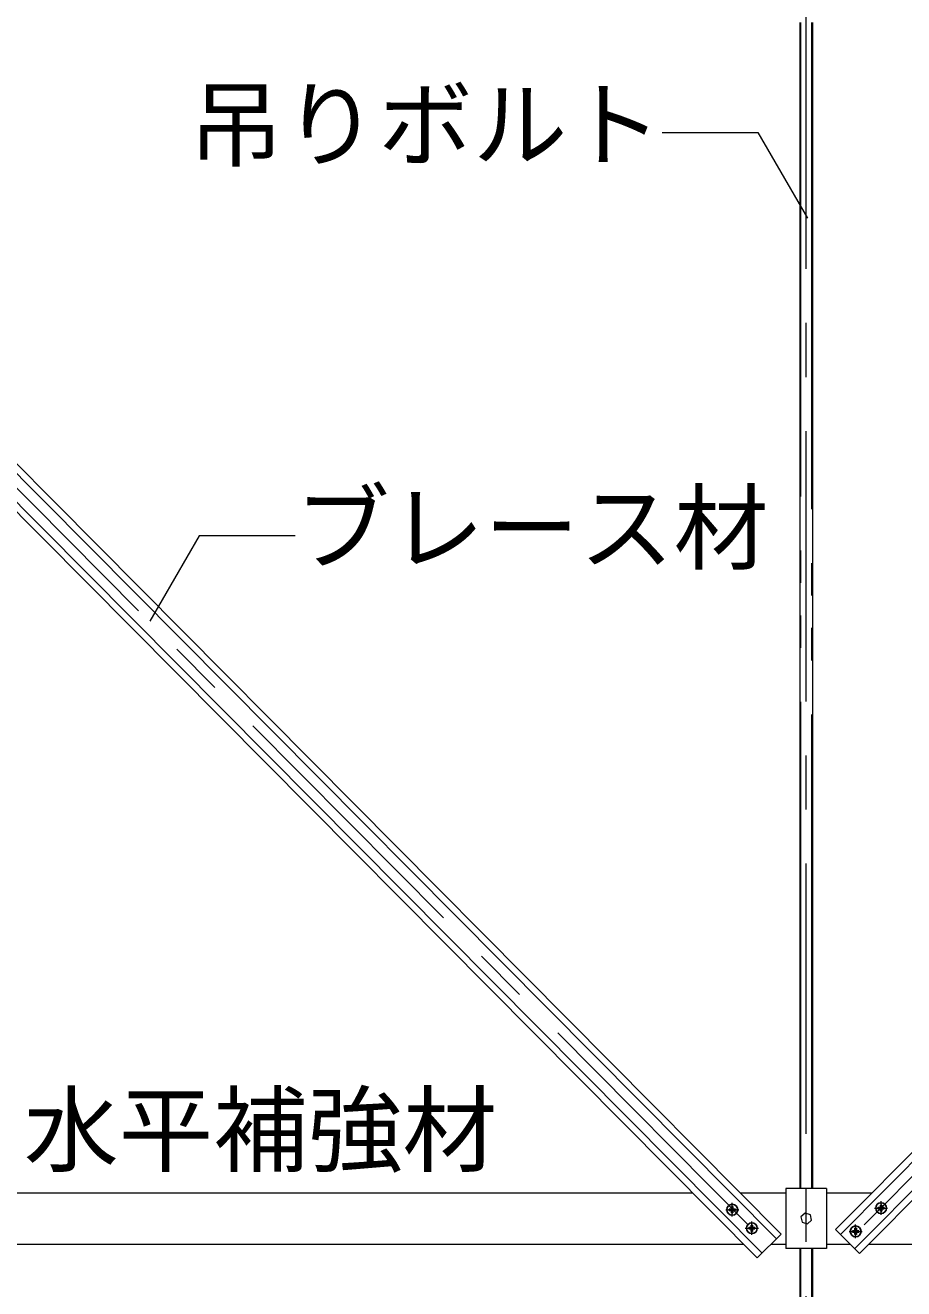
# Model space of a CAD drawing. Units: millimetres, scale not verified. Extents: x -7800 to 7800, y -5387 to 5300.
# Drawn here: x -3826 to -3176, y -3341 to -2407 of the extents above; entities that cross this region are included whole.
import ezdxf
from ezdxf.enums import TextEntityAlignment as Align

# ---------------------------------------------------------------- set-up
doc = ezdxf.new("R2010")
doc.units = ezdxf.units.MM
doc.header["$LTSCALE"] = 40
doc.linetypes.add('CHAIN1', pattern=[8, 5, -1, 1, -1])
doc.linetypes.add('DOUBLE_CHAIN2', pattern=[12.8, 9, -1, 0.6, -0.6, 0.6, -1])
for name, color, linetype, lineweight in [('7-0_中心線', 4, 'CHAIN1', 9), ('7-1_吊り材', 7, 'Continuous', 18), ('7-4_ブレース・補強材', 4, 'Continuous', 9), ('7-6_文字', 7, 'Continuous', 18), ('7-B_補強金具・金具・その他', 3, 'Continuous', 18), ('7-C_ビス・アンカーボルト・強調図形', 2, 'Continuous', 25)]:
    doc.layers.add(name, color=color, linetype=linetype, lineweight=lineweight)
doc.styles.add('ＭＳ ゴシック', font='')
doc.styles.get('ＭＳ ゴシック').set_extended_font_data('MS Gothic')

msp = doc.modelspace()

# ---------------------------------------------------------------- linework, layer by layer
at = {"layer": '7-0_中心線'}
for p, q in [((-3248.34, -4186.86), (-3248.34, -2337.7)), ((-4108.26, -2470.68), (-3269.47, -3316.17)), ((-2388.51, -2470.75), (-3228.82, -3317.67)), ((-3303.07, -3287.97), (-3303.07, -3277.96)), ((-3193.03, -3286.79), (-3193.03, -3276.79)), ((-3307.91, -3283), (-3298.22, -3283)), ((-3197.88, -3281.83), (-3188.18, -3281.83)), ((-3293.43, -3296.71), (-3283.73, -3296.71)), ((-3288.58, -3301.67), (-3288.58, -3291.67)), ((-3216.68, -3299.06), (-3206.98, -3299.06)), ((-3211.83, -3304.02), (-3211.83, -3294.02))]:
    msp.add_line(p, q, dxfattribs=at)
at = {"layer": '7-1_吊り材'}
for p, q in [((-3252.84, -3267.2), (-3252.84, -2404.5)), ((-3243.84, -2404.5), (-3243.84, -3267.2)), ((-3252.84, -4070.69), (-3252.84, -3311.8)), ((-3243.84, -3311.8), (-3243.84, -4070.69))]:
    msp.add_line(p, q, dxfattribs=at)
at = {"layer": '7-1_吊り材', "linetype": 'DOUBLE_CHAIN2'}
for p, q in [((-3252.28, -3267.2), (-3252.28, -2404.5)), ((-3244.4, -2404.5), (-3244.4, -3267.2)), ((-3252.28, -4070.69), (-3252.28, -3311.8)), ((-3244.4, -3311.8), (-3244.4, -4070.69))]:
    msp.add_line(p, q, dxfattribs=at)
at = {"layer": '7-4_ブレース・補強材'}
for p, q in [((-4098.35, -2470.02), (-3270.43, -3304.56)), ((-2398.41, -2470.09), (-3223.11, -3301.26)), ((-4112.55, -2484.1), (-3284.63, -3318.64)), ((-4109, -2480.58), (-3281.08, -3315.12)), ((-2387.77, -2480.66), (-3212.46, -3311.83)), ((-2384.22, -2484.18), (-3208.91, -3315.35)), ((-2439.64, -2504.55), (-3226.66, -3297.74)), ((-4051.34, -3270.5), (-3332.38, -3270.5)), ((-3297.17, -3270.5), (-3263.34, -3270.5)), ((-3233.34, -3270.5), (-3199.63, -3270.5)), ((-3226.66, -3297.74), (-3208.91, -3315.35)), ((-4014.4, -3308.5), (-3294.68, -3308.5)), ((-3274.41, -3308.5), (-3263.34, -3308.5)), ((-3233.34, -3308.5), (-3215.81, -3308.5)), ((-3202.12, -3308.5), (-2444.43, -3308.5))]:
    msp.add_line(p, q, dxfattribs=at)
msp.add_lwpolyline([(-4057.12, -2504.47), (-3266.88, -3301.03), (-3284.63, -3318.64)], dxfattribs=at)
at = {"layer": '7-6_文字'}
for points in [[(-3354.97, -2485.98), (-3284.05, -2485.98), (-3247.56, -2549.19)], [(-3626.34, -2784.36), (-3697.27, -2784.36), (-3733.76, -2847.57)]]:
    msp.add_lwpolyline(points, dxfattribs=at)
at = {"layer": '7-B_補強金具・金具・その他'}
for p, q in [((-3263.34, -3267.2), (-3263.34, -3311.8)), ((-3233.34, -3267.2), (-3263.34, -3267.2)), ((-3233.34, -3267.2), (-3233.34, -3311.8)), ((-3233.34, -3311.8), (-3263.34, -3311.8))]:
    msp.add_line(p, q, dxfattribs=at)
msp.add_lwpolyline([(-3244.39, -3290.73), (-3245.31, -3286.69), (-3249.26, -3285.47), (-3252.29, -3288.28), (-3251.38, -3292.31), (-3247.43, -3293.54)], close=True, dxfattribs=at)
at = {"layer": '7-C_ビス・アンカーボルト・強調図形'}
for p, q in [((-3303.57, -3280.7), (-3302.57, -3280.7)), ((-3303.57, -3280.7), (-3303.57, -3282)), ((-3302.57, -3280.7), (-3302.57, -3282)), ((-3195.33, -3281.33), (-3194.03, -3281.33)), ((-3195.33, -3281.33), (-3195.33, -3282.33)), ((-3193.53, -3279.53), (-3192.53, -3279.53)), ((-3193.53, -3279.53), (-3193.53, -3280.83)), ((-3192.53, -3279.53), (-3192.53, -3280.83)), ((-3192.03, -3281.33), (-3190.73, -3281.33)), ((-3190.73, -3281.33), (-3190.73, -3282.33)), ((-3305.37, -3282.5), (-3304.07, -3282.5)), ((-3305.37, -3282.5), (-3305.37, -3283.5)), ((-3305.37, -3283.5), (-3304.07, -3283.5)), ((-3303.57, -3284), (-3303.57, -3285.3)), ((-3303.57, -3285.3), (-3302.57, -3285.3)), ((-3302.57, -3284), (-3302.57, -3285.3)), ((-3302.07, -3282.5), (-3300.77, -3282.5)), ((-3302.07, -3283.5), (-3300.77, -3283.5)), ((-3300.77, -3282.5), (-3300.77, -3283.5)), ((-3195.33, -3282.33), (-3194.03, -3282.33)), ((-3193.53, -3282.83), (-3193.53, -3284.13)), ((-3193.53, -3284.13), (-3192.53, -3284.13)), ((-3192.53, -3282.83), (-3192.53, -3284.13)), ((-3192.03, -3282.33), (-3190.73, -3282.33)), ((-3290.88, -3296.21), (-3289.58, -3296.21)), ((-3290.88, -3296.21), (-3290.88, -3297.21)), ((-3290.88, -3297.21), (-3289.58, -3297.21)), ((-3289.08, -3294.41), (-3288.08, -3294.41)), ((-3289.08, -3294.41), (-3289.08, -3295.71)), ((-3289.08, -3297.71), (-3289.08, -3299.01)), ((-3289.08, -3299.01), (-3288.08, -3299.01)), ((-3288.08, -3294.41), (-3288.08, -3295.71)), ((-3288.08, -3297.71), (-3288.08, -3299.01)), ((-3287.58, -3296.21), (-3286.28, -3296.21)), ((-3287.58, -3297.21), (-3286.28, -3297.21)), ((-3286.28, -3296.21), (-3286.28, -3297.21)), ((-3214.13, -3298.56), (-3212.83, -3298.56)), ((-3214.13, -3298.56), (-3214.13, -3299.56)), ((-3214.13, -3299.56), (-3212.83, -3299.56)), ((-3212.33, -3296.76), (-3211.33, -3296.76)), ((-3212.33, -3296.76), (-3212.33, -3298.06)), ((-3212.33, -3300.06), (-3212.33, -3301.36)), ((-3211.33, -3296.76), (-3211.33, -3298.06)), ((-3211.33, -3300.06), (-3211.33, -3301.36)), ((-3210.83, -3298.56), (-3209.53, -3298.56)), ((-3210.83, -3299.56), (-3209.53, -3299.56)), ((-3209.53, -3298.56), (-3209.53, -3299.56)), ((-3212.33, -3301.36), (-3211.33, -3301.36))]:
    msp.add_line(p, q, dxfattribs=at)
for centre in [(-3303.07, -3283), (-3193.03, -3281.83), (-3288.58, -3296.71), (-3211.83, -3299.06)]:
    msp.add_circle(centre, 4, dxfattribs=at)
for centre, start, end in [((-3194.03, -3280.83), 269.99998, 0), ((-3192.03, -3280.83), 180, 270), ((-3304.07, -3282), 269.99998, 0), ((-3304.07, -3284), 0, 89.99998), ((-3302.07, -3282), 180, 270), ((-3302.07, -3284), 90, 180), ((-3194.03, -3282.83), 0, 89.99998), ((-3192.03, -3282.83), 90, 180), ((-3289.58, -3295.71), 269.99998, 0), ((-3289.58, -3297.71), 0, 89.99998), ((-3287.58, -3295.71), 180, 270), ((-3287.58, -3297.71), 90, 180), ((-3212.83, -3298.06), 269.99998, 0), ((-3212.83, -3300.06), 0, 89.99998), ((-3210.83, -3298.06), 180, 270), ((-3210.83, -3300.06), 90, 180)]:
    msp.add_arc(centre, 0.5, start, end, dxfattribs=at)

# ---------------------------------------------------------------- texts
at = {"layer": '7-6_文字', "style": 'ＭＳ ゴシック'}
for s, p in [('吊りボルト', (-3704.97, -2520.98)), ('ブレース材', (-3626.34, -2819.36)), ('水平補強材', (-3826.84, -3264.91))]:
    msp.add_text(s, height=51.32, dxfattribs=at).set_placement(p, align=Align.BOTTOM_LEFT)

doc.saveas('drawing.dxf')
